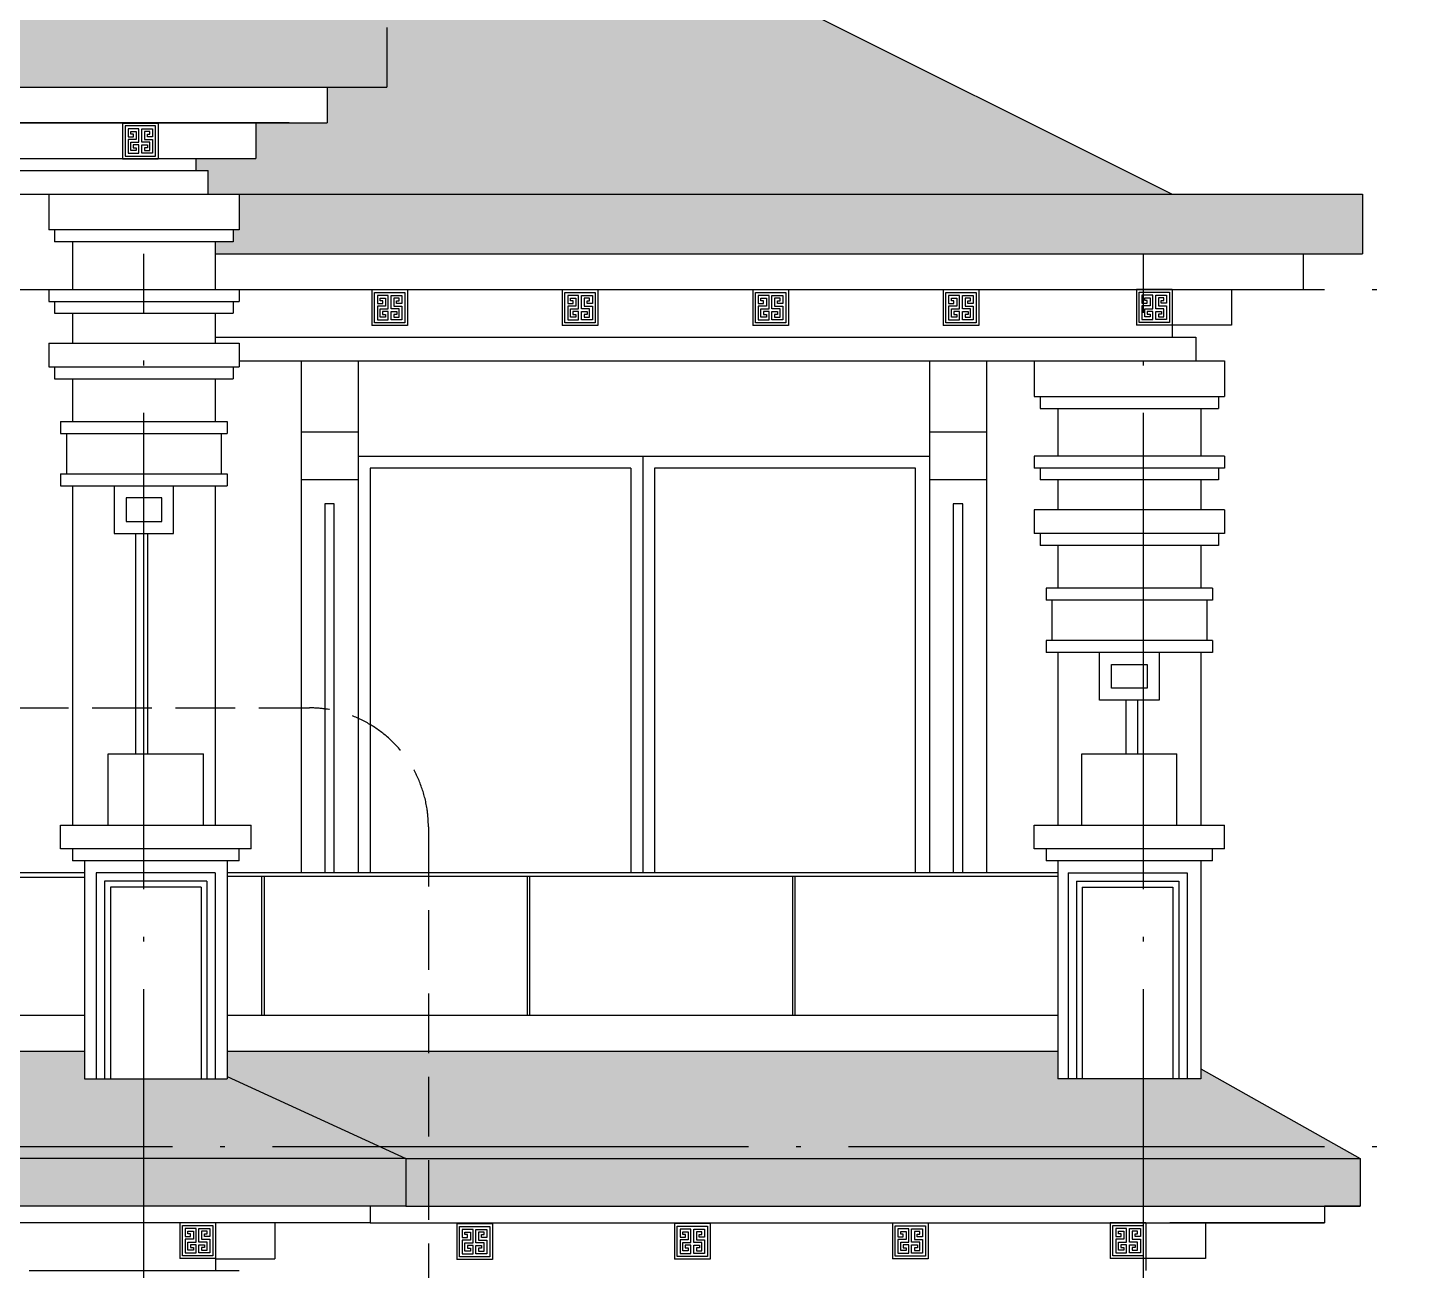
# Model space of a CAD drawing. Extents: x 44111 to 90315, y 4379 to 151689.
# Drawn here: x 64865 to 70654, y 138599 to 143819 of the extents above; entities that cross this region are included whole.
import ezdxf

# ---------------------------------------------------------------- set-up
doc = ezdxf.new("R2010")
doc.units = 0
doc.header["$LTSCALE"] = 1000
doc.header["$MEASUREMENT"] = 0
doc.linetypes.add('DASH', pattern=[0.35, 0.25, -0.1])
doc.linetypes.add('DOTE', pattern=[2.42, 2, -0.2, 0.02, -0.2])
for name, color, linetype in [('A-DOTE', 1, 'DOTE'), ('A-瓦屋面填充', 8, 'Continuous'), ('A-立面外墙材料填充', 8, 'Continuous'), ('A-立面看线', 50, 'Continuous'), ('DIM_ELEV', 3, 'Continuous'), ('J-LM-外墙材料分色', 249, 'Continuous'), ('J-LM-门窗框', 157, 'Continuous')]:
    doc.layers.add(name, color=color, linetype=linetype)
pattern_1 = [(180, (-591384.08, 755430.08), (-200, -200), [40, -160]), (225, (-591464.08, 755410.08), (-2e-14, -200), [56.56854, -226.27417]), (270, (-591504.08, 755370.08), (200, -200), [200]), (315, (-591544.08, 755410.08), (200, -5e-14), [56.56854, -226.27417]), (206.565051, (-591424.08, 755430.08), (-200, -2e-07), [44.72, -402.493595]), (153.434949, (-591544.08, 755410.08), (-200, 2e-07), [44.72, -402.493595])]
pattern_2 = [(41.9872125, (-591259.077, 755447.22), (299.9999956, 225.0000049), [4.804866, -1004.216925]), (68.1985905, (-591330.505, 755439.72), (149.9999999, 450.0000002), [17.30946, -1194.35262]), (60.945396, (-591334.077, 755431.15), (149.99998994, 225.0000064), [7.35402, -1536.99045]), (90, (-591330.5, 755437.58), (150, -9e-15), [2.142857, -222.85713]), (71.565051, (-591260.505, 755442.936), (3e-07, 225.0000005), [4.51754, -469.824105]), (171.469234, (-591260.505, 755442.936), (-149.9999995, 1.4e-06), [7.222767, -1509.5583]), (79.215702, (-591270.505, 755429.007), (150.00000075, 900.0000004), [15.269685, -1588.04715]), (62.1329961, (-591383.3624, 755497.5784), (599.99999271, 1125.0000044), [35.147284, -7345.78245]), (0, (-591381.2, 755530.57), (0, 225), [0, -150]), (64.9831065, (-591284.077, 755571.507), (300.00000076, 674.99999954), [23.647065, -2459.2947]), (81.4391104, (-591226.2196, 755482.5784), (299.999999483, 2024.99998723), [33.588522, -7020.0009]), (82.8749836, (-591309.077, 755502.936), (149.99999099, 1125.00000113), [17.276266, -3610.7397]), (76.75948, (-591324.077, 755455.793), (150.00000146, 674.99999948), [37.42339, -3892.0326]), (0, (-591347.46, 755455.9), (0, 225), [0, -150]), (0, (-591345.05, 755453.5), (0, 225), [0, -150]), (0, (-591328.18, 755465.54), (0, 225), [0, -150]), (0, (-591333, 755492.03), (0, 225), [0, -150]), (59.0362434, (-591315.505, 755492.221), (149.99998805, 225.00000645), [12.494896, -2611.4334]), (0, (-591309.1, 755502.52), (0, 225), [0, -150]), (0, (-591328.18, 755494.44), (0, 225), [0, -150]), (0, (-591320.95, 755508.9), (0, 225), [0, -150]), (0, (-591328.18, 755487.21), (0, 225), [0, -150]), (50.194429, (-591241.22, 755471.864), (150.0000001, 225.0000001), [5.57875, -1165.9587]), (90, (-591241.22, 755465.44), (150, -9e-15), [6.42857, -218.57142]), (43.6677801, (-591249.077, 755457.936), (450.00000034, 449.99999912), [10.862076, -2270.1738]), (90, (-591249.08, 755455.8), (150, -9e-15), [2.142857, -222.85713]), (39.805571, (-591255.505, 755450.436), (299.99999284, 225.00000885), [8.368125, -1748.93805]), (0, (-591277.57, 755465.54), (0, 225), [0, -150]), (0, (-591240.9, 755472.33), (0, 225), [0, -150]), (0, (-591240.9, 755472.33), (0, 225), [0, -150]), (29.3577535, (-591237.648, 755476.15), (449.9999991, 225.0000013), [13.112542, -1363.704435]), (0, (-591241.41, 755487.21), (0, 225), [0, -150]), (146.309932, (-591284.077, 755571.507), (-300.00000184, 224.9999961), [15.452362, -1607.0457]), (8.1301023, (-591300.505, 755541.507), (1499.99998944, 224.99999867), [15.152287, -3166.8282]), (47.8624052, (-591334.077, 755537.221), (600.000000265, 674.999999374), [20.22829, -4227.71235]), (14.6208739, (-591366.934, 755528.65), (899.99999752, 225.00000939), [33.956755, -3531.5025]), (0, (-591354.7, 755542.6), (0, 225), [0, -150]), (18.4349488, (-591306.934, 755520.078), (600.00000006, 224.9999993), [6.77631, -1416.248625]), (16.699244, (-591300.505, 755522.22), (149.999997, 1.24e-05), [3.72868, -779.294295]), (101.093723, (-591296.934, 755523.293), (-300.00000262, 1574.99998526), [18.561123, -3879.2748]), (0, (-591316.13, 755532.98), (0, 225), [0, -150]), (0, (-591300.58, 755541.93), (0, 225), [0, -150]), (0, (-591320.95, 755516.12), (0, 225), [0, -150]), (0, (-591340.23, 755564.29), (0, 225), [0, -150]), (0, (-591347.46, 755554.65), (0, 225), [0, -150]), (44.1449026, (-591309.077, 755568.293), (450.00000077, 449.99999998), [16.92194, -3536.6853]), (54.5829447, (-591320.505, 755552.221), (150.00000042, 224.99999911), [19.720626, -4121.6106]), (0, (-591308.87, 755568.44), (0, 225), [0, -150]), (0, (-591330.6, 755557.06), (0, 225), [0, -150]), (0, (-591308.87, 755568.44), (0, 225), [0, -150]), (0, (-591320.48, 755551.87), (0, 225), [0, -150]), (75.0685828, (-591285.505, 755543.65), (150, 675.0000002), [5.544348, -1158.76875]), (90, (-591284.08, 755549), (150, -9e-15), [22.5, -202.5]), (50.194429, (-591257.648, 755643.293), (150.0000001, 225.0000001), [5.57875, -1165.9587]), (0, (-591299.26, 755595.6), (0, 225), [0, -150]), (0, (-591294.44, 755593.2), (0, 225), [0, -150]), (0, (-591313.72, 755598), (0, 225), [0, -150]), (0, (-591289.62, 755624.5), (0, 225), [0, -150]), (53.1301023, (-591274.077, 755611.15), (150.00000021, 224.99999986), [10.714286, -2239.28565]), (90, (-591274.08, 755592.94), (150, -9e-15), [18.214285, -206.78571]), (0, (-591274.05, 755593.3), (0, 225), [0, -150]), (23.1985905, (-591262.648, 755641.15), (450.0000003, 225.0000001), [5.43984, -1136.926125]), (66.037511, (-591264.077, 755637.936), (150, 449.9999997), [3.51745, -735.14688]), (66.037511, (-591265.505, 755634.72), (150, 449.9999997), [3.51745, -735.14688]), (81.8698976, (-591267.648, 755619.721), (150.00000065, 1125.00000011), [15.152287, -3166.8282]), (90, (-591254.08, 755647.58), (150, -9e-15), [5.357144, -219.642855]), (0, (-591270.55, 755655.08), (0, 225), [0, -150])]

# ---------------------------------------------------------------- blocks, each defined once
blk = doc.blocks.new('1')
at = {"layer": 'DIM_ELEV', "linetype": 'DASH'}
for p, q in [((650570.7, -614468.3), (657432.8, -614468.3)), ((657932.8, -614968.3), (657932.8, -624733.9))]:
    blk.add_line(p, q, dxfattribs=at)
blk.add_arc((657432.8, -614968.3), 500, 0, 90, dxfattribs=at)

msp = doc.modelspace()

# ---------------------------------------------------------------- hatches: boundary and pattern name
at = {"layer": 'A-瓦屋面填充'}
h = msp.add_hatch(dxfattribs=at)
h.set_pattern_fill('弯瓦屋面', color=256, scale=100, angle=180)
h.set_pattern_definition(pattern_1)
h.paths.add_polyline_path([(63063.5, 145175.3), (62382.5, 145175.3), (62082.5, 145475.3), (62682.5, 145475.3), (62382.5, 145175.3), (63063.5, 145175.3), (65473.5, 143819.2), (66373.5, 143819.2), (66373.5, 143569.2), (66123.5, 143569.2), (66123.5, 143419.2), (65823.5, 143419.2), (65823.5, 143269.2), (65573.5, 143269.2), (65573.5, 143219.2), (65623.5, 143219.2), (65623.5, 143119.2), (65753.5, 143119.2), (69673.5, 143119.2), (63973.5, 145969.2), (62972.9, 145969.2), (61393.5, 145979.2), (56347.1, 143456), (56425.2, 143119.2), (60373.5, 143119.2), (60373.5, 143119.2), (60453.5, 143119.2), (60453.5, 143219.2), (60553.5, 143219.2), (60553.5, 143269.2), (60303.5, 143269.2), (60303.5, 143419.2), (60003.5, 143419.2), (60003.5, 143569.2), (59753.5, 143569.2), (59753.5, 143819.2), (60653.5, 143819.2)])
h.paths.add_polyline_path([(63063.5, 145175.3), (60653.5, 143819.2), (63003.5, 143819.2), (62703.5, 144119.2), (63303.5, 144119.2), (63003.5, 143819.2), (65473.5, 143819.2)], flags=17)
h.paths.add_polyline_path([(61933.9, 144149.8), (63002.7, 144149.8), (63002.7, 144596), (61933.9, 144596)], flags=24)
h = msp.add_hatch(dxfattribs=at)
h.set_pattern_fill('弯瓦屋面', color=256, scale=100, angle=180)
h.set_pattern_definition(pattern_1)
h.paths.add_polyline_path([(58686.6, 139519.2), (56153.5, 139519.2), (56153.5, 139404), (55793.5, 139404), (55793.5, 139119.2), (58686.6, 139119.2)])
h.paths.add_polyline_path([(55793.5, 139404), (55553.5, 139404), (55553.5, 139446), (54972.5, 139119.2), (55793.5, 139119.2)])
h.paths.add_polyline_path([(55793.5, 139119.2), (54972.5, 139119.2), (54883.6, 139069.2), (55793.5, 139069.2)])
h.paths.add_polyline_path([(58686.6, 139119.2), (55793.5, 139119.2), (55793.5, 139069.2), (58686.6, 139069.2)])
h.paths.add_polyline_path([(59773.2, 139119.2), (58686.6, 139119.2), (58686.6, 139069.2), (59673.2, 139069.2)])
h.paths.add_polyline_path([(60423.5, 139444.3), (60423.5, 139519.2), (58686.6, 139519.2), (58686.6, 139119.2), (59773.2, 139119.2)])
h.paths.add_polyline_path([(65353.5, 139404.2), (65103.5, 139404.2), (65103.5, 139519.2), (61023.5, 139519.2), (61023.5, 139404.2), (60773.5, 139404.2), (60773.5, 139119.2), (65353.5, 139119.2)])
h.paths.add_polyline_path([(60773.5, 139404.2), (60423.5, 139404.2), (60423.5, 139444.3), (59773.2, 139119.2), (60773.5, 139119.2)])
h.paths.add_polyline_path([(60773.5, 139119.2), (59773.2, 139119.2), (59673.2, 139069.2), (60773.5, 139069.2)])
h.paths.add_polyline_path([(65353.5, 139119.2), (60773.5, 139119.2), (60773.5, 139069.2), (65353.5, 139069.2)])
h.paths.add_polyline_path([(65703.5, 139413.6), (65703.5, 139404.2), (65353.5, 139404.2), (65353.5, 139119.2), (66344.6, 139119.2)])
h.paths.add_polyline_path([(66344.6, 139119.2), (65353.5, 139119.2), (65353.5, 139069.2), (66453.5, 139069.2)])
h.paths.add_polyline_path([(69553.5, 139404), (69193.5, 139404), (69193.5, 139519.2), (65703.5, 139519.2), (65703.5, 139413.6), (66344.6, 139119.2), (69553.5, 139119.2)])
h.paths.add_polyline_path([(69793.5, 139446), (69793.5, 139404), (69553.5, 139404), (69553.5, 139119.2), (70374.5, 139119.2)])
h.paths.add_polyline_path([(69553.5, 139119.2), (66344.6, 139119.2), (66453.5, 139069.2), (69553.5, 139069.2)])
h.paths.add_polyline_path([(70374.5, 139119.2), (69553.5, 139119.2), (69553.5, 139069.2), (70463.4, 139069.2)])
h = msp.add_hatch(dxfattribs=at)
h.set_pattern_fill('弯瓦屋面', color=256, scale=100, angle=180)
h.set_pattern_definition(pattern_1)
h.paths.add_polyline_path([(55793.5, 139069.2), (54883.6, 139069.2), (54883.6, 139069.2), (54883.6, 138869.2), (55033.6, 138869.2), (55793.5, 138869.2)])
h.paths.add_polyline_path([(58686.6, 139069.2), (55793.5, 139069.2), (55793.5, 138869.2), (58686.6, 138869.2)])
h.paths.add_polyline_path([(60773.5, 139069.2), (59673.2, 139069.2), (59673.2, 138869.2), (60773.5, 138869.2)])
h.paths.add_polyline_path([(59673.2, 139069.2), (58686.6, 139069.2), (58686.6, 138869.2), (59673.2, 138869.2)])
h.paths.add_polyline_path([(65353.5, 139069.2), (60773.5, 139069.2), (60773.5, 138869.2), (61408.1, 138869.2), (65353.5, 138869.2)])
at = {"layer": 'J-LM-外墙材料分色'}
h = msp.add_hatch(dxfattribs=at)
h.set_pattern_fill('大理石', color=159, scale=50)
h.set_pattern_definition(pattern_2)
h.paths.add_polyline_path([(56425.2, 143119.2), (54873.5, 143119.2), (54873.5, 142869.2), (56483.2, 142869.2)])
h.paths.add_polyline_path([(60398.5, 142969.2), (60373.5, 142969.2), (60373.5, 143119.2), (56425.2, 143119.2), (56483.2, 142869.2), (60473.5, 142869.2), (60473.5, 142919.2), (60398.5, 142919.2)])
h.paths.add_polyline_path([(66373.5, 143819.2), (59753.5, 143819.2), (59753.5, 143569.2), (66373.5, 143569.2)])
h.paths.add_polyline_path([(70473.5, 143119.2), (65753.5, 143119.2), (65753.5, 142969.2), (65728.5, 142969.2), (65728.5, 142919.2), (65653.5, 142919.2), (65653.5, 142869.2), (70473.5, 142869.2)])
h = msp.add_hatch(dxfattribs=at)
h.set_pattern_fill('大理石', color=159, scale=50)
h.set_pattern_definition(pattern_2)
h.paths.add_polyline_path([(69553.5, 139069.2), (66548.7, 139069.2), (66548.7, 138869.2), (69553.5, 138869.2)])
h.paths.add_polyline_path([(66548.7, 139069.2), (66453.8, 139069.2), (66453.8, 138869.2), (66548.7, 138869.2)])
h.paths.add_polyline_path([(70463.4, 139069.2), (69553.5, 139069.2), (69553.5, 138869.2), (70313.4, 138869.2), (70313.4, 138869.2), (70463.4, 138869.2)])
h.paths.add_polyline_path([(66453.5, 139069.2), (60773.5, 139069.2), (60773.5, 138869.2), (61408.1, 138869.2), (66453.5, 138869.2), (66453.5, 139069.2)])

# ---------------------------------------------------------------- linework, layer by layer
for p, q in [((65413.5, 143419.2), (60593.5, 143419.2)), ((65263.5, 143417.9), (65263.5, 143267.9)), ((65263.5, 143417.9), (65413.5, 143417.9)), ((65274.7, 143406.7), (65274.7, 143279.2)), ((65402.2, 143406.7), (65274.7, 143406.7)), ((65332.7, 143394.1), (65287.1, 143394.1)), ((65287.1, 143394.1), (65287.1, 143360)), ((65332.7, 143337.2), (65332.7, 143394.1)), ((65344.7, 143394.1), (65390.2, 143394.1)), ((65344.7, 143337.2), (65344.7, 143394.1)), ((65390.2, 143394.1), (65390.2, 143360)), ((65402.2, 143279.2), (65402.2, 143406.7)), ((65413.5, 143419.2), (65413.5, 143269.2)), ((65413.5, 143419.2), (65413.5, 143417.9)), ((65963.5, 143419.2), (65413.5, 143419.2)), ((65287.1, 143360), (65309.4, 143360)), ((65287.1, 143348.7), (65287.1, 143291.9)), ((65321.4, 143348.7), (65287.1, 143348.7)), ((65298.6, 143371.9), (65298.6, 143382.8)), ((65298.6, 143382.8), (65321.4, 143382.8)), ((65309.4, 143371.9), (65298.6, 143371.9)), ((65298.6, 143303.2), (65298.6, 143337.2)), ((65298.6, 143337.2), (65332.7, 143337.2)), ((65309.4, 143360), (65309.4, 143371.9)), ((65321.4, 143382.8), (65321.4, 143348.7)), ((65378.7, 143337.2), (65344.7, 143337.2)), ((65356, 143382.8), (65356, 143348.7)), ((65378.7, 143382.8), (65356, 143382.8)), ((65356, 143348.7), (65390.2, 143348.7)), ((65367.9, 143371.9), (65378.7, 143371.9)), ((65367.9, 143360), (65367.9, 143371.9)), ((65390.2, 143360), (65367.9, 143360)), ((65378.7, 143371.9), (65378.7, 143382.8)), ((65378.7, 143303.2), (65378.7, 143337.2)), ((65390.2, 143348.7), (65390.2, 143291.9)), ((65274.7, 143279.2), (65402.2, 143279.2)), ((65287.1, 143291.9), (65332.7, 143291.9)), ((65321.4, 143303.2), (65298.6, 143303.2)), ((65308.7, 143326), (65308.7, 143314.7)), ((65332.7, 143326), (65308.7, 143326)), ((65308.7, 143314.7), (65321.4, 143314.7)), ((65321.4, 143314.7), (65321.4, 143303.2)), ((65332.7, 143291.9), (65332.7, 143326)), ((65344.7, 143326), (65368.6, 143326)), ((65344.7, 143291.9), (65344.7, 143326)), ((65390.2, 143291.9), (65344.7, 143291.9)), ((65356, 143314.7), (65356, 143303.2)), ((65368.6, 143314.7), (65356, 143314.7)), ((65356, 143303.2), (65378.7, 143303.2)), ((65368.6, 143326), (65368.6, 143314.7)), ((65263.5, 143267.9), (65413.5, 143267.9))]:
    msp.add_line(p, q)
at = {"layer": 'A-DOTE'}
for p, q in [((65353.5, 130520.4), (65353.5, 142869.2)), ((69553.5, 130520.4), (69553.5, 142869.2)), ((53793.5, 142719.2), (77553.5, 142719.2)), ((53793.5, 139119.2), (77553.5, 139119.2))]:
    msp.add_line(p, q, dxfattribs=at)
at = {"layer": 'A-立面外墙材料填充'}
for p, q in [((66311.2, 142717.9), (66311.2, 142567.9)), ((66461.2, 142717.9), (66311.2, 142717.9)), ((66322.4, 142706.7), (66449.9, 142706.7)), ((66322.4, 142579.2), (66322.4, 142706.7)), ((66449.9, 142706.7), (66449.9, 142579.2)), ((66461.2, 142717.9), (66461.2, 142567.9)), ((67111.2, 142717.9), (67111.2, 142567.9)), ((67261.2, 142717.9), (67111.2, 142717.9)), ((67122.4, 142706.7), (67249.9, 142706.7)), ((67122.4, 142579.2), (67122.4, 142706.7)), ((67249.9, 142706.7), (67249.9, 142579.2)), ((67261.2, 142717.9), (67261.2, 142567.9)), ((67911.2, 142717.9), (67911.2, 142567.9)), ((68061.2, 142717.9), (67911.2, 142717.9)), ((67922.4, 142706.7), (68049.9, 142706.7)), ((67922.4, 142579.2), (67922.4, 142706.7)), ((68049.9, 142706.7), (68049.9, 142579.2)), ((68061.2, 142717.9), (68061.2, 142567.9)), ((68711.2, 142717.9), (68711.2, 142567.9)), ((68861.2, 142717.9), (68711.2, 142717.9)), ((68722.4, 142706.7), (68849.9, 142706.7)), ((68722.4, 142579.2), (68722.4, 142706.7)), ((68849.9, 142706.7), (68849.9, 142579.2)), ((68861.2, 142717.9), (68861.2, 142567.9)), ((69523.5, 142719.2), (69523.5, 142569.2)), ((69523.5, 142719.2), (69523.5, 142569.2)), ((69673.5, 142719.2), (69523.5, 142719.2)), ((69534.7, 142580.4), (69534.7, 142707.9)), ((69534.7, 142707.9), (69662.2, 142707.9)), ((69534.7, 142580.4), (69534.7, 142707.9)), ((69662.2, 142707.9), (69662.2, 142580.4)), ((69662.2, 142707.9), (69662.2, 142580.4)), ((69673.5, 142720.4), (69673.5, 142719.2)), ((69673.5, 142719.2), (69673.5, 142569.2)), ((69673.5, 142719.2), (69673.5, 142569.2)), ((66334.4, 142694.1), (66334.4, 142660)), ((66380, 142694.1), (66334.4, 142694.1)), ((66334.4, 142660), (66356.7, 142660)), ((66334.4, 142648.7), (66334.4, 142591.9)), ((66368.7, 142648.7), (66334.4, 142648.7)), ((66345.9, 142671.9), (66345.9, 142682.8)), ((66345.9, 142682.8), (66368.7, 142682.8)), ((66356.7, 142671.9), (66345.9, 142671.9)), ((66356.7, 142660), (66356.7, 142671.9)), ((66368.7, 142682.8), (66368.7, 142648.7)), ((66380, 142637.2), (66380, 142694.1)), ((66392, 142694.1), (66437.6, 142694.1)), ((66392, 142637.2), (66392, 142694.1)), ((66426.1, 142682.8), (66403.3, 142682.8)), ((66403.3, 142682.8), (66403.3, 142648.7)), ((66403.3, 142648.7), (66437.6, 142648.7)), ((66415.3, 142671.9), (66426.1, 142671.9)), ((66415.3, 142660), (66415.3, 142671.9)), ((66437.6, 142660), (66415.3, 142660)), ((66426.1, 142671.9), (66426.1, 142682.8)), ((66437.6, 142694.1), (66437.6, 142660)), ((66437.6, 142648.7), (66437.6, 142591.9)), ((67134.4, 142694.1), (67134.4, 142660)), ((67180, 142694.1), (67134.4, 142694.1)), ((67134.4, 142660), (67156.7, 142660)), ((67134.4, 142648.7), (67134.4, 142591.9)), ((67168.7, 142648.7), (67134.4, 142648.7)), ((67145.9, 142671.9), (67145.9, 142682.8)), ((67145.9, 142682.8), (67168.7, 142682.8)), ((67156.7, 142671.9), (67145.9, 142671.9)), ((67156.7, 142660), (67156.7, 142671.9)), ((67168.7, 142682.8), (67168.7, 142648.7)), ((67180, 142637.2), (67180, 142694.1)), ((67192, 142694.1), (67237.6, 142694.1)), ((67192, 142637.2), (67192, 142694.1)), ((67226.1, 142682.8), (67203.3, 142682.8)), ((67203.3, 142682.8), (67203.3, 142648.7)), ((67203.3, 142648.7), (67237.6, 142648.7)), ((67215.3, 142671.9), (67226.1, 142671.9)), ((67215.3, 142660), (67215.3, 142671.9)), ((67237.6, 142660), (67215.3, 142660)), ((67226.1, 142671.9), (67226.1, 142682.8)), ((67237.6, 142694.1), (67237.6, 142660)), ((67237.6, 142648.7), (67237.6, 142591.9)), ((67934.4, 142694.1), (67934.4, 142660)), ((67980, 142694.1), (67934.4, 142694.1)), ((67934.4, 142660), (67956.7, 142660)), ((67934.4, 142648.7), (67934.4, 142591.9)), ((67968.7, 142648.7), (67934.4, 142648.7)), ((67945.9, 142671.9), (67945.9, 142682.8)), ((67945.9, 142682.8), (67968.7, 142682.8)), ((67956.7, 142671.9), (67945.9, 142671.9)), ((67956.7, 142660), (67956.7, 142671.9)), ((67968.7, 142682.8), (67968.7, 142648.7)), ((67980, 142637.2), (67980, 142694.1)), ((67992, 142694.1), (68037.6, 142694.1)), ((67992, 142637.2), (67992, 142694.1)), ((68026.1, 142682.8), (68003.3, 142682.8)), ((68003.3, 142682.8), (68003.3, 142648.7)), ((68003.3, 142648.7), (68037.6, 142648.7)), ((68015.3, 142671.9), (68026.1, 142671.9)), ((68015.3, 142660), (68015.3, 142671.9)), ((68037.6, 142660), (68015.3, 142660)), ((68026.1, 142671.9), (68026.1, 142682.8)), ((68037.6, 142694.1), (68037.6, 142660)), ((68037.6, 142648.7), (68037.6, 142591.9)), ((68734.4, 142694.1), (68734.4, 142660)), ((68780, 142694.1), (68734.4, 142694.1)), ((68734.4, 142660), (68756.7, 142660)), ((68734.4, 142648.7), (68734.4, 142591.9)), ((68768.7, 142648.7), (68734.4, 142648.7)), ((68745.9, 142671.9), (68745.9, 142682.8)), ((68745.9, 142682.8), (68768.7, 142682.8)), ((68756.7, 142671.9), (68745.9, 142671.9)), ((68756.7, 142660), (68756.7, 142671.9)), ((68768.7, 142682.8), (68768.7, 142648.7)), ((68780, 142637.2), (68780, 142694.1)), ((68792, 142694.1), (68837.6, 142694.1)), ((68792, 142637.2), (68792, 142694.1)), ((68826.1, 142682.8), (68803.3, 142682.8)), ((68803.3, 142682.8), (68803.3, 142648.7)), ((68803.3, 142648.7), (68837.6, 142648.7)), ((68815.3, 142671.9), (68826.1, 142671.9)), ((68815.3, 142660), (68815.3, 142671.9)), ((68837.6, 142660), (68815.3, 142660)), ((68826.1, 142671.9), (68826.1, 142682.8)), ((68837.6, 142694.1), (68837.6, 142660)), ((68837.6, 142648.7), (68837.6, 142591.9)), ((69546.7, 142695.3), (69546.7, 142661.3)), ((69592.3, 142695.3), (69546.7, 142695.3)), ((69546.7, 142661.3), (69569.1, 142661.3)), ((69546.7, 142650), (69546.7, 142593.2)), ((69581, 142650), (69546.7, 142650)), ((69546.7, 142650), (69546.7, 142593.2)), ((69581, 142650), (69546.7, 142650)), ((69558.3, 142673.2), (69558.3, 142684.1)), ((69558.3, 142684.1), (69581, 142684.1)), ((69569.1, 142673.2), (69558.3, 142673.2)), ((69569.1, 142661.3), (69569.1, 142673.2)), ((69581, 142684.1), (69581, 142650)), ((69581, 142684.1), (69581, 142650)), ((69592.3, 142638.5), (69592.3, 142695.3)), ((69592.3, 142638.5), (69592.3, 142695.3)), ((69604.3, 142638.5), (69604.3, 142695.3)), ((69604.3, 142695.3), (69649.9, 142695.3)), ((69604.3, 142638.5), (69604.3, 142695.3)), ((69615.6, 142684.1), (69615.6, 142650)), ((69638.4, 142684.1), (69615.6, 142684.1)), ((69615.6, 142684.1), (69615.6, 142650)), ((69615.6, 142650), (69649.9, 142650)), ((69615.6, 142650), (69649.9, 142650)), ((69627.6, 142673.2), (69638.4, 142673.2)), ((69627.6, 142661.3), (69627.6, 142673.2)), ((69649.9, 142661.3), (69627.6, 142661.3)), ((69638.4, 142673.2), (69638.4, 142684.1)), ((69649.9, 142695.3), (69649.9, 142661.3)), ((69649.9, 142650), (69649.9, 142593.2)), ((69649.9, 142650), (69649.9, 142593.2)), ((66334.4, 142591.9), (66380, 142591.9)), ((66345.9, 142637.2), (66380, 142637.2)), ((66345.9, 142603.2), (66345.9, 142637.2)), ((66368.7, 142603.2), (66345.9, 142603.2)), ((66356, 142626), (66356, 142614.7)), ((66380, 142626), (66356, 142626)), ((66356, 142614.7), (66368.7, 142614.7)), ((66368.7, 142614.7), (66368.7, 142603.2)), ((66380, 142591.9), (66380, 142626)), ((66426.1, 142637.2), (66392, 142637.2)), ((66392, 142591.9), (66392, 142626)), ((66392, 142626), (66416, 142626)), ((66437.6, 142591.9), (66392, 142591.9)), ((66416, 142614.7), (66403.3, 142614.7)), ((66403.3, 142614.7), (66403.3, 142603.2)), ((66403.3, 142603.2), (66426.1, 142603.2)), ((66416, 142626), (66416, 142614.7)), ((66426.1, 142603.2), (66426.1, 142637.2)), ((67134.4, 142591.9), (67180, 142591.9)), ((67145.9, 142637.2), (67180, 142637.2)), ((67145.9, 142603.2), (67145.9, 142637.2)), ((67168.7, 142603.2), (67145.9, 142603.2)), ((67156, 142626), (67156, 142614.7)), ((67180, 142626), (67156, 142626)), ((67156, 142614.7), (67168.7, 142614.7)), ((67168.7, 142614.7), (67168.7, 142603.2)), ((67180, 142591.9), (67180, 142626)), ((67226.1, 142637.2), (67192, 142637.2)), ((67192, 142591.9), (67192, 142626)), ((67192, 142626), (67216, 142626)), ((67237.6, 142591.9), (67192, 142591.9)), ((67216, 142614.7), (67203.3, 142614.7)), ((67203.3, 142614.7), (67203.3, 142603.2)), ((67203.3, 142603.2), (67226.1, 142603.2)), ((67216, 142626), (67216, 142614.7)), ((67226.1, 142603.2), (67226.1, 142637.2)), ((67934.4, 142591.9), (67980, 142591.9)), ((67945.9, 142637.2), (67980, 142637.2)), ((67945.9, 142603.2), (67945.9, 142637.2)), ((67968.7, 142603.2), (67945.9, 142603.2)), ((67956, 142626), (67956, 142614.7)), ((67980, 142626), (67956, 142626)), ((67956, 142614.7), (67968.7, 142614.7)), ((67968.7, 142614.7), (67968.7, 142603.2)), ((67980, 142591.9), (67980, 142626)), ((68026.1, 142637.2), (67992, 142637.2)), ((67992, 142591.9), (67992, 142626)), ((67992, 142626), (68016, 142626)), ((68037.6, 142591.9), (67992, 142591.9)), ((68016, 142614.7), (68003.3, 142614.7)), ((68003.3, 142614.7), (68003.3, 142603.2)), ((68003.3, 142603.2), (68026.1, 142603.2)), ((68016, 142626), (68016, 142614.7)), ((68026.1, 142603.2), (68026.1, 142637.2)), ((68734.4, 142591.9), (68780, 142591.9)), ((68745.9, 142637.2), (68780, 142637.2)), ((68745.9, 142603.2), (68745.9, 142637.2)), ((68768.7, 142603.2), (68745.9, 142603.2)), ((68756, 142626), (68756, 142614.7)), ((68780, 142626), (68756, 142626)), ((68756, 142614.7), (68768.7, 142614.7)), ((68768.7, 142614.7), (68768.7, 142603.2)), ((68780, 142591.9), (68780, 142626)), ((68826.1, 142637.2), (68792, 142637.2)), ((68792, 142591.9), (68792, 142626)), ((68792, 142626), (68816, 142626)), ((68837.6, 142591.9), (68792, 142591.9)), ((68816, 142614.7), (68803.3, 142614.7)), ((68803.3, 142614.7), (68803.3, 142603.2)), ((68803.3, 142603.2), (68826.1, 142603.2)), ((68816, 142626), (68816, 142614.7)), ((68826.1, 142603.2), (68826.1, 142637.2)), ((69546.7, 142593.2), (69592.3, 142593.2)), ((69546.7, 142593.2), (69592.3, 142593.2)), ((69558.3, 142638.5), (69592.3, 142638.5)), ((69558.3, 142604.5), (69558.3, 142638.5)), ((69558.3, 142638.5), (69592.3, 142638.5)), ((69558.3, 142604.5), (69558.3, 142638.5)), ((69581, 142604.5), (69558.3, 142604.5)), ((69581, 142604.5), (69558.3, 142604.5)), ((69568.3, 142627.2), (69568.3, 142616)), ((69592.3, 142627.2), (69568.3, 142627.2)), ((69568.3, 142627.2), (69568.3, 142616)), ((69592.3, 142627.2), (69568.3, 142627.2)), ((69568.3, 142616), (69581, 142616)), ((69568.3, 142616), (69581, 142616)), ((69581, 142616), (69581, 142604.5)), ((69581, 142616), (69581, 142604.5)), ((69592.3, 142593.2), (69592.3, 142627.2)), ((69592.3, 142593.2), (69592.3, 142627.2)), ((69638.4, 142638.5), (69604.3, 142638.5)), ((69638.4, 142638.5), (69604.3, 142638.5)), ((69604.3, 142593.2), (69604.3, 142627.2)), ((69604.3, 142627.2), (69628.3, 142627.2)), ((69604.3, 142593.2), (69604.3, 142627.2)), ((69604.3, 142627.2), (69628.3, 142627.2)), ((69649.9, 142593.2), (69604.3, 142593.2)), ((69649.9, 142593.2), (69604.3, 142593.2)), ((69628.3, 142616), (69615.6, 142616)), ((69615.6, 142616), (69615.6, 142604.5)), ((69628.3, 142616), (69615.6, 142616)), ((69615.6, 142616), (69615.6, 142604.5)), ((69615.6, 142604.5), (69638.4, 142604.5)), ((69615.6, 142604.5), (69638.4, 142604.5)), ((69628.3, 142627.2), (69628.3, 142616)), ((69628.3, 142627.2), (69628.3, 142616)), ((69638.4, 142604.5), (69638.4, 142638.5)), ((69638.4, 142604.5), (69638.4, 142638.5)), ((66461.2, 142567.9), (66311.2, 142567.9)), ((66449.9, 142579.2), (66322.4, 142579.2)), ((67261.2, 142567.9), (67111.2, 142567.9)), ((67249.9, 142579.2), (67122.4, 142579.2)), ((68061.2, 142567.9), (67911.2, 142567.9)), ((68049.9, 142579.2), (67922.4, 142579.2)), ((68861.2, 142567.9), (68711.2, 142567.9)), ((68849.9, 142579.2), (68722.4, 142579.2)), ((69673.5, 142569.2), (69523.5, 142569.2)), ((69673.5, 142569.2), (69523.5, 142569.2)), ((69662.2, 142580.4), (69534.7, 142580.4)), ((69662.2, 142580.4), (69534.7, 142580.4)), ((65153.5, 140269.2), (65153.5, 139404.2)), ((65653.5, 140269.2), (65153.5, 140269.2)), ((65653.5, 140269.2), (65653.5, 139404.2)), ((69236.1, 140269.2), (69236.1, 139404.2)), ((69236.1, 140269.2), (69736.1, 140269.2)), ((69736.1, 140269.2), (69736.1, 139404.2)), ((65188.5, 140234.2), (65188.5, 139404.2)), ((65618.5, 140234.2), (65188.5, 140234.2)), ((65213.5, 140209.2), (65213.5, 139404.2)), ((65593.5, 140209.2), (65213.5, 140209.2)), ((65593.5, 140209.2), (65593.5, 139404.2)), ((65618.5, 140234.2), (65618.5, 139404.2)), ((69271.1, 140234.2), (69271.1, 139404.2)), ((69271.1, 140234.2), (69701.1, 140234.2)), ((69296.1, 140209.2), (69296.1, 139404.2)), ((69296.1, 140209.2), (69676.1, 140209.2)), ((69676.1, 140209.2), (69676.1, 139404.2)), ((69701.1, 140234.2), (69701.1, 139404.2)), ((65503.8, 138799.2), (65503.8, 138649.2)), ((65515.1, 138787.9), (65642.6, 138787.9)), ((65515.1, 138660.4), (65515.1, 138787.9)), ((65527.1, 138775.3), (65527.1, 138741.3)), ((65572.6, 138775.3), (65527.1, 138775.3)), ((65538.6, 138753.2), (65538.6, 138764.1)), ((65538.6, 138764.1), (65561.3, 138764.1)), ((65561.3, 138764.1), (65561.3, 138730)), ((65572.6, 138718.5), (65572.6, 138775.3)), ((65584.6, 138775.3), (65630.2, 138775.3)), ((65584.6, 138718.5), (65584.6, 138775.3)), ((65618.7, 138764.1), (65596, 138764.1)), ((65596, 138764.1), (65596, 138730)), ((65618.7, 138753.2), (65618.7, 138764.1)), ((65630.2, 138775.3), (65630.2, 138741.3)), ((65642.6, 138787.9), (65642.6, 138660.4)), ((65653.8, 138799.2), (65653.8, 138649.2)), ((66667.5, 138795.4), (66667.5, 138645.4)), ((66817.5, 138795.4), (66667.5, 138795.4)), ((66678.8, 138784.1), (66806.3, 138784.1)), ((66678.8, 138656.6), (66678.8, 138784.1)), ((66690.8, 138771.5), (66690.8, 138737.5)), ((66736.4, 138771.5), (66690.8, 138771.5)), ((66736.4, 138714.7), (66736.4, 138771.5)), ((66748.4, 138771.5), (66793.9, 138771.5)), ((66748.4, 138714.7), (66748.4, 138771.5)), ((66793.9, 138771.5), (66793.9, 138737.5)), ((66806.3, 138784.1), (66806.3, 138656.6)), ((66817.5, 138795.4), (66817.5, 138645.4)), ((67582.9, 138796.6), (67582.9, 138646.6)), ((67732.9, 138796.6), (67582.9, 138796.6)), ((67594.1, 138785.4), (67721.6, 138785.4)), ((67594.1, 138657.9), (67594.1, 138785.4)), ((67606.1, 138772.8), (67606.1, 138738.8)), ((67651.7, 138772.8), (67606.1, 138772.8)), ((67617.6, 138750.7), (67617.6, 138761.5)), ((67617.6, 138761.5), (67640.4, 138761.5)), ((67640.4, 138761.5), (67640.4, 138727.5)), ((67651.7, 138716), (67651.7, 138772.8)), ((67663.7, 138772.8), (67709.3, 138772.8)), ((67663.7, 138716), (67663.7, 138772.8)), ((67697.8, 138761.5), (67675, 138761.5)), ((67675, 138761.5), (67675, 138727.5)), ((67697.8, 138750.7), (67697.8, 138761.5)), ((67709.3, 138772.8), (67709.3, 138738.8)), ((67721.6, 138785.4), (67721.6, 138657.9)), ((67732.9, 138796.6), (67732.9, 138646.6)), ((68498.2, 138797.9), (68498.2, 138647.9)), ((68648.2, 138797.9), (68498.2, 138797.9)), ((68509.4, 138786.7), (68636.9, 138786.7)), ((68509.4, 138659.2), (68509.4, 138786.7)), ((68521.4, 138774.1), (68521.4, 138740)), ((68567, 138774.1), (68521.4, 138774.1)), ((68532.9, 138751.9), (68532.9, 138762.8)), ((68532.9, 138762.8), (68555.7, 138762.8)), ((68555.7, 138762.8), (68555.7, 138728.7)), ((68567, 138717.2), (68567, 138774.1)), ((68579, 138774.1), (68624.6, 138774.1)), ((68579, 138717.2), (68579, 138774.1)), ((68613.1, 138762.8), (68590.3, 138762.8)), ((68590.3, 138762.8), (68590.3, 138728.7)), ((68613.1, 138751.9), (68613.1, 138762.8)), ((68624.6, 138774.1), (68624.6, 138740)), ((68636.9, 138786.7), (68636.9, 138659.2)), ((68648.2, 138797.9), (68648.2, 138647.9)), ((69413.5, 138799.2), (69413.5, 138649.2)), ((69413.5, 138799.2), (69413.5, 138649.2)), ((69563.5, 138799.2), (69413.5, 138799.2)), ((69424.7, 138660.4), (69424.7, 138787.9)), ((69424.7, 138787.9), (69552.2, 138787.9)), ((69424.7, 138660.4), (69424.7, 138787.9)), ((69436.7, 138775.3), (69436.7, 138741.3)), ((69482.3, 138775.3), (69436.7, 138775.3)), ((69448.3, 138753.2), (69448.3, 138764.1)), ((69448.3, 138764.1), (69471, 138764.1)), ((69471, 138764.1), (69471, 138730)), ((69471, 138764.1), (69471, 138730)), ((69482.3, 138718.5), (69482.3, 138775.3)), ((69482.3, 138718.5), (69482.3, 138775.3)), ((69494.3, 138718.5), (69494.3, 138775.3)), ((69494.3, 138775.3), (69539.9, 138775.3)), ((69494.3, 138718.5), (69494.3, 138775.3)), ((69505.6, 138764.1), (69505.6, 138730)), ((69528.4, 138764.1), (69505.6, 138764.1)), ((69505.6, 138764.1), (69505.6, 138730)), ((69528.4, 138753.2), (69528.4, 138764.1)), ((69539.9, 138775.3), (69539.9, 138741.3)), ((69552.2, 138787.9), (69552.2, 138660.4)), ((69552.2, 138787.9), (69552.2, 138660.4)), ((69563.5, 138800.4), (69563.5, 138799.2)), ((69563.5, 138799.2), (69563.5, 138649.2)), ((69563.5, 138799.2), (69563.5, 138649.2)), ((65527.1, 138741.3), (65549.4, 138741.3)), ((65527.1, 138730), (65527.1, 138673.2)), ((65561.3, 138730), (65527.1, 138730)), ((65549.4, 138753.2), (65538.6, 138753.2)), ((65538.6, 138718.5), (65572.6, 138718.5)), ((65538.6, 138684.5), (65538.6, 138718.5)), ((65548.7, 138707.2), (65548.7, 138696)), ((65572.6, 138707.2), (65548.7, 138707.2)), ((65549.4, 138741.3), (65549.4, 138753.2)), ((65572.6, 138673.2), (65572.6, 138707.2)), ((65618.7, 138718.5), (65584.6, 138718.5)), ((65584.6, 138673.2), (65584.6, 138707.2)), ((65584.6, 138707.2), (65608.6, 138707.2)), ((65596, 138730), (65630.2, 138730)), ((65607.9, 138753.2), (65618.7, 138753.2)), ((65607.9, 138741.3), (65607.9, 138753.2)), ((65630.2, 138741.3), (65607.9, 138741.3)), ((65608.6, 138707.2), (65608.6, 138696)), ((65618.7, 138684.5), (65618.7, 138718.5)), ((65630.2, 138730), (65630.2, 138673.2)), ((66690.8, 138737.5), (66713.1, 138737.5)), ((66690.8, 138726.2), (66690.8, 138669.4)), ((66725, 138726.2), (66690.8, 138726.2)), ((66702.3, 138749.4), (66702.3, 138760.3)), ((66702.3, 138760.3), (66725, 138760.3)), ((66713.1, 138749.4), (66702.3, 138749.4)), ((66702.3, 138714.7), (66736.4, 138714.7)), ((66702.3, 138680.7), (66702.3, 138714.7)), ((66712.4, 138703.5), (66712.4, 138692.2)), ((66736.4, 138703.5), (66712.4, 138703.5)), ((66713.1, 138737.5), (66713.1, 138749.4)), ((66725, 138760.3), (66725, 138726.2)), ((66736.4, 138669.4), (66736.4, 138703.5)), ((66782.4, 138714.7), (66748.4, 138714.7)), ((66748.4, 138669.4), (66748.4, 138703.5)), ((66748.4, 138703.5), (66772.3, 138703.5)), ((66782.4, 138760.3), (66759.7, 138760.3)), ((66759.7, 138760.3), (66759.7, 138726.2)), ((66759.7, 138726.2), (66793.9, 138726.2)), ((66771.6, 138749.4), (66782.4, 138749.4)), ((66771.6, 138737.5), (66771.6, 138749.4)), ((66793.9, 138737.5), (66771.6, 138737.5)), ((66772.3, 138703.5), (66772.3, 138692.2)), ((66782.4, 138749.4), (66782.4, 138760.3)), ((66782.4, 138680.7), (66782.4, 138714.7)), ((66793.9, 138726.2), (66793.9, 138669.4)), ((67606.1, 138738.8), (67628.4, 138738.8)), ((67606.1, 138727.5), (67606.1, 138670.6)), ((67640.4, 138727.5), (67606.1, 138727.5)), ((67628.4, 138750.7), (67617.6, 138750.7)), ((67617.6, 138716), (67651.7, 138716)), ((67617.6, 138682), (67617.6, 138716)), ((67627.7, 138704.7), (67627.7, 138693.5)), ((67651.7, 138704.7), (67627.7, 138704.7)), ((67628.4, 138738.8), (67628.4, 138750.7)), ((67651.7, 138670.6), (67651.7, 138704.7)), ((67697.8, 138716), (67663.7, 138716)), ((67663.7, 138670.6), (67663.7, 138704.7)), ((67663.7, 138704.7), (67687.7, 138704.7)), ((67675, 138727.5), (67709.3, 138727.5)), ((67687, 138750.7), (67697.8, 138750.7)), ((67687, 138738.8), (67687, 138750.7)), ((67709.3, 138738.8), (67687, 138738.8)), ((67687.7, 138704.7), (67687.7, 138693.5)), ((67697.8, 138682), (67697.8, 138716)), ((67709.3, 138727.5), (67709.3, 138670.6)), ((68521.4, 138740), (68543.7, 138740)), ((68521.4, 138728.7), (68521.4, 138671.9)), ((68555.7, 138728.7), (68521.4, 138728.7)), ((68543.7, 138751.9), (68532.9, 138751.9)), ((68532.9, 138717.2), (68567, 138717.2)), ((68532.9, 138683.2), (68532.9, 138717.2)), ((68543, 138706), (68543, 138694.7)), ((68567, 138706), (68543, 138706)), ((68543.7, 138740), (68543.7, 138751.9)), ((68567, 138671.9), (68567, 138706)), ((68613.1, 138717.2), (68579, 138717.2)), ((68579, 138671.9), (68579, 138706)), ((68579, 138706), (68603, 138706)), ((68590.3, 138728.7), (68624.6, 138728.7)), ((68602.3, 138751.9), (68613.1, 138751.9)), ((68602.3, 138740), (68602.3, 138751.9)), ((68624.6, 138740), (68602.3, 138740)), ((68603, 138706), (68603, 138694.7)), ((68613.1, 138683.2), (68613.1, 138717.2)), ((68624.6, 138728.7), (68624.6, 138671.9)), ((69436.7, 138741.3), (69459.1, 138741.3)), ((69436.7, 138730), (69436.7, 138673.2)), ((69471, 138730), (69436.7, 138730)), ((69436.7, 138730), (69436.7, 138673.2)), ((69471, 138730), (69436.7, 138730)), ((69459.1, 138753.2), (69448.3, 138753.2)), ((69448.3, 138718.5), (69482.3, 138718.5)), ((69448.3, 138684.5), (69448.3, 138718.5)), ((69448.3, 138718.5), (69482.3, 138718.5)), ((69448.3, 138684.5), (69448.3, 138718.5)), ((69458.3, 138707.2), (69458.3, 138696)), ((69482.3, 138707.2), (69458.3, 138707.2)), ((69458.3, 138707.2), (69458.3, 138696)), ((69482.3, 138707.2), (69458.3, 138707.2)), ((69459.1, 138741.3), (69459.1, 138753.2)), ((69482.3, 138673.2), (69482.3, 138707.2)), ((69482.3, 138673.2), (69482.3, 138707.2)), ((69528.4, 138718.5), (69494.3, 138718.5)), ((69528.4, 138718.5), (69494.3, 138718.5)), ((69494.3, 138673.2), (69494.3, 138707.2)), ((69494.3, 138707.2), (69518.3, 138707.2)), ((69494.3, 138673.2), (69494.3, 138707.2)), ((69494.3, 138707.2), (69518.3, 138707.2)), ((69505.6, 138730), (69539.9, 138730)), ((69505.6, 138730), (69539.9, 138730)), ((69517.6, 138753.2), (69528.4, 138753.2)), ((69517.6, 138741.3), (69517.6, 138753.2)), ((69539.9, 138741.3), (69517.6, 138741.3)), ((69518.3, 138707.2), (69518.3, 138696)), ((69518.3, 138707.2), (69518.3, 138696)), ((69528.4, 138684.5), (69528.4, 138718.5)), ((69528.4, 138684.5), (69528.4, 138718.5)), ((69539.9, 138730), (69539.9, 138673.2)), ((69539.9, 138730), (69539.9, 138673.2)), ((65653.8, 138649.2), (65503.8, 138649.2)), ((65642.6, 138660.4), (65515.1, 138660.4)), ((65527.1, 138673.2), (65572.6, 138673.2)), ((65561.3, 138684.5), (65538.6, 138684.5)), ((65548.7, 138696), (65561.3, 138696)), ((65561.3, 138696), (65561.3, 138684.5)), ((65630.2, 138673.2), (65584.6, 138673.2)), ((65608.6, 138696), (65596, 138696)), ((65596, 138696), (65596, 138684.5)), ((65596, 138684.5), (65618.7, 138684.5)), ((66817.5, 138645.4), (66667.5, 138645.4)), ((66806.3, 138656.6), (66678.8, 138656.6)), ((66690.8, 138669.4), (66736.4, 138669.4)), ((66725, 138680.7), (66702.3, 138680.7)), ((66712.4, 138692.2), (66725, 138692.2)), ((66725, 138692.2), (66725, 138680.7)), ((66793.9, 138669.4), (66748.4, 138669.4)), ((66772.3, 138692.2), (66759.7, 138692.2)), ((66759.7, 138692.2), (66759.7, 138680.7)), ((66759.7, 138680.7), (66782.4, 138680.7)), ((67732.9, 138646.6), (67582.9, 138646.6)), ((67721.6, 138657.9), (67594.1, 138657.9)), ((67606.1, 138670.6), (67651.7, 138670.6)), ((67640.4, 138682), (67617.6, 138682)), ((67627.7, 138693.5), (67640.4, 138693.5)), ((67640.4, 138693.5), (67640.4, 138682)), ((67709.3, 138670.6), (67663.7, 138670.6)), ((67687.7, 138693.5), (67675, 138693.5)), ((67675, 138693.5), (67675, 138682)), ((67675, 138682), (67697.8, 138682)), ((68648.2, 138647.9), (68498.2, 138647.9)), ((68636.9, 138659.2), (68509.4, 138659.2)), ((68521.4, 138671.9), (68567, 138671.9)), ((68555.7, 138683.2), (68532.9, 138683.2)), ((68543, 138694.7), (68555.7, 138694.7)), ((68555.7, 138694.7), (68555.7, 138683.2)), ((68624.6, 138671.9), (68579, 138671.9)), ((68603, 138694.7), (68590.3, 138694.7)), ((68590.3, 138694.7), (68590.3, 138683.2)), ((68590.3, 138683.2), (68613.1, 138683.2)), ((69563.5, 138649.2), (69413.5, 138649.2)), ((69563.5, 138649.2), (69413.5, 138649.2)), ((69552.2, 138660.4), (69424.7, 138660.4)), ((69552.2, 138660.4), (69424.7, 138660.4)), ((69436.7, 138673.2), (69482.3, 138673.2)), ((69436.7, 138673.2), (69482.3, 138673.2)), ((69471, 138684.5), (69448.3, 138684.5)), ((69471, 138684.5), (69448.3, 138684.5)), ((69458.3, 138696), (69471, 138696)), ((69458.3, 138696), (69471, 138696)), ((69471, 138696), (69471, 138684.5)), ((69471, 138696), (69471, 138684.5)), ((69539.9, 138673.2), (69494.3, 138673.2)), ((69539.9, 138673.2), (69494.3, 138673.2)), ((69518.3, 138696), (69505.6, 138696)), ((69505.6, 138696), (69505.6, 138684.5)), ((69518.3, 138696), (69505.6, 138696)), ((69505.6, 138696), (69505.6, 138684.5)), ((69505.6, 138684.5), (69528.4, 138684.5)), ((69505.6, 138684.5), (69528.4, 138684.5))]:
    msp.add_line(p, q, dxfattribs=at)
at = {"layer": 'A-立面看线'}
for p, q in [((63953.5, 145979.2), (69673.5, 143119.2)), ((66373.5, 143819.2), (66373.5, 143569.2)), ((59753.5, 143569.2), (66373.5, 143569.2)), ((66123.5, 143569.2), (66123.5, 143419.2)), ((60003.5, 143419.2), (66123.5, 143419.2)), ((65823.5, 143419.2), (65823.5, 143269.2)), ((60303.5, 143269.2), (65823.5, 143269.2)), ((60453.5, 143219.2), (65623.5, 143219.2)), ((65573.5, 143219.2), (65573.5, 143269.2)), ((65623.5, 143119.2), (65623.5, 143219.2)), ((61173.5, 143119.2), (65753.5, 143119.2)), ((64953.5, 143119.2), (64953.5, 142969.2)), ((65653.5, 143119.2), (70473.5, 143119.2)), ((65753.5, 143119.2), (65753.5, 142969.2)), ((70473.5, 143119.2), (70473.5, 142869.2)), ((65753.5, 142969.2), (64953.5, 142969.2)), ((64978.5, 142969.2), (64978.5, 142919.2)), ((65728.5, 142969.2), (65728.5, 142919.2)), ((65728.5, 142919.2), (64978.5, 142919.2)), ((65053.5, 142919.2), (65053.5, 142719.2)), ((65653.5, 142919.2), (65653.5, 142719.2)), ((65653.5, 142869.2), (70473.5, 142869.2)), ((70223.5, 142869.2), (70223.5, 142719.2)), ((64953.5, 142719.2), (64953.5, 142669.2)), ((64953.5, 142719.2), (65753.5, 142719.2)), ((65653.5, 142719.2), (70223.5, 142719.2)), ((65753.5, 142719.2), (65753.5, 142669.2)), ((69373.5, 142719.2), (69923.5, 142719.2)), ((69923.5, 142719.2), (69923.5, 142569.2)), ((64953.5, 142669.2), (65753.5, 142669.2)), ((64978.5, 142669.2), (64978.5, 142619.2)), ((65728.5, 142669.2), (65728.5, 142619.2)), ((64978.5, 142619.2), (65728.5, 142619.2)), ((65053.5, 142619.2), (65053.5, 142494.2)), ((65653.5, 142619.2), (65653.5, 142494.2)), ((69923.5, 142569.2), (69673.5, 142569.2)), ((69673.5, 142569.2), (69673.5, 142519.2)), ((64953.5, 142494.2), (65753.5, 142494.2)), ((64953.5, 142494.2), (64953.5, 142394.2)), ((65653.5, 142519.2), (69773.5, 142519.2)), ((65753.5, 142494.2), (65753.5, 142394.2)), ((69773.5, 142519.2), (69773.5, 142419.2)), ((65753.5, 142419.2), (69893.5, 142419.2)), ((66013.5, 142419.2), (66013.5, 140269.2)), ((66253.5, 142419.2), (66253.5, 140269.2)), ((68653.5, 142419.2), (68653.5, 140269.2)), ((68893.5, 142419.2), (68893.5, 140269.2)), ((69093.5, 142419.2), (69093.5, 142269.2)), ((69893.5, 142419.2), (69893.5, 142269.2)), ((64953.5, 142394.2), (65753.5, 142394.2)), ((64978.5, 142394.2), (64978.5, 142344.2)), ((65728.5, 142394.2), (65728.5, 142344.2)), ((64978.5, 142344.2), (65728.5, 142344.2)), ((65053.5, 142344.2), (65053.5, 142164.2)), ((65653.5, 142344.2), (65653.5, 142164.2)), ((69093.5, 142269.2), (69893.5, 142269.2)), ((69118.5, 142269.2), (69118.5, 142219.2)), ((69868.5, 142269.2), (69868.5, 142219.2)), ((69118.5, 142219.2), (69868.5, 142219.2)), ((69193.5, 142219.2), (69193.5, 142019.2)), ((69793.5, 142219.2), (69793.5, 142019.2)), ((65003.5, 142164.2), (65703.5, 142164.2)), ((65003.5, 142164.2), (65003.5, 142114.2)), ((65703.5, 142164.2), (65703.5, 142114.2)), ((66253.5, 142119.2), (66013.5, 142119.2)), ((68893.5, 142119.2), (68653.5, 142119.2)), ((65003.5, 142114.2), (65703.5, 142114.2)), ((65028.5, 142114.2), (65028.5, 141944.2)), ((65678.5, 142114.2), (65678.5, 141944.2)), ((66253.5, 142019.2), (68653.5, 142019.2)), ((69093.5, 142019.2), (69093.5, 141969.2)), ((69893.5, 142019.2), (69093.5, 142019.2)), ((69893.5, 142019.2), (69893.5, 141969.2)), ((69893.5, 141969.2), (69093.5, 141969.2)), ((69118.5, 141969.2), (69118.5, 141919.2)), ((69868.5, 141969.2), (69868.5, 141919.2)), ((65003.5, 141944.2), (65703.5, 141944.2)), ((65003.5, 141944.2), (65003.5, 141894.2)), ((65003.5, 141894.2), (65703.5, 141894.2)), ((65053.5, 141894.2), (65053.5, 140469.2)), ((65228.5, 141894.2), (65228.5, 141694.2)), ((65478.5, 141694.2), (65478.5, 141894.2)), ((65653.5, 141894.2), (65653.5, 140469.2)), ((65703.5, 141944.2), (65703.5, 141894.2)), ((66253.5, 141919.2), (66013.5, 141919.2)), ((68893.5, 141919.2), (68653.5, 141919.2)), ((69868.5, 141919.2), (69118.5, 141919.2)), ((69193.5, 141919.2), (69193.5, 141794.2)), ((69793.5, 141919.2), (69793.5, 141794.2)), ((65428.5, 141844.2), (65278.5, 141844.2)), ((65278.5, 141844.2), (65278.5, 141744.2)), ((65428.5, 141744.2), (65428.5, 141844.2)), ((66113.5, 141819.2), (66113.5, 140269.2)), ((66153.5, 141819.2), (66113.5, 141819.2)), ((66153.5, 140269.2), (66153.5, 141819.2)), ((68753.5, 141819.2), (68753.5, 140269.2)), ((68793.5, 141819.2), (68753.5, 141819.2)), ((68793.5, 140269.2), (68793.5, 141819.2)), ((69893.5, 141794.2), (69093.5, 141794.2)), ((69093.5, 141794.2), (69093.5, 141694.2)), ((69893.5, 141794.2), (69893.5, 141694.2)), ((65278.5, 141744.2), (65428.5, 141744.2)), ((65228.5, 141694.2), (65478.5, 141694.2)), ((65318.5, 141694.2), (65318.5, 140769.2)), ((65368.5, 141694.2), (65368.5, 140769.2)), ((69893.5, 141694.2), (69093.5, 141694.2)), ((69118.5, 141694.2), (69118.5, 141644.2)), ((69868.5, 141694.2), (69868.5, 141644.2)), ((69868.5, 141644.2), (69118.5, 141644.2)), ((69193.5, 141644.2), (69193.5, 141464.2)), ((69793.5, 141644.2), (69793.5, 141464.2)), ((69843.5, 141464.2), (69143.5, 141464.2)), ((69143.5, 141464.2), (69143.5, 141414.2)), ((69843.5, 141464.2), (69843.5, 141414.2)), ((69843.5, 141414.2), (69143.5, 141414.2)), ((69168.5, 141414.2), (69168.5, 141244.2)), ((69818.5, 141414.2), (69818.5, 141244.2)), ((69843.5, 141244.2), (69143.5, 141244.2)), ((69143.5, 141244.2), (69143.5, 141194.2)), ((69843.5, 141194.2), (69143.5, 141194.2)), ((69193.5, 141194.2), (69193.5, 140469.2)), ((69368.5, 140994.2), (69368.5, 141194.2)), ((69618.5, 141194.2), (69618.5, 140994.2)), ((69793.5, 141194.2), (69793.5, 140469.2)), ((69843.5, 141244.2), (69843.5, 141194.2)), ((69418.5, 141144.2), (69568.5, 141144.2)), ((69418.5, 141044.2), (69418.5, 141144.2)), ((69568.5, 141144.2), (69568.5, 141044.2)), ((69568.5, 141044.2), (69418.5, 141044.2)), ((69618.5, 140994.2), (69368.5, 140994.2)), ((69478.5, 140994.2), (69478.5, 140769.2)), ((69528.5, 140994.2), (69528.5, 140769.2)), ((65203.5, 140769.2), (65603.5, 140769.2)), ((65203.5, 140469.2), (65203.5, 140769.2)), ((65603.5, 140469.2), (65603.5, 140769.2)), ((69293.5, 140769.2), (69693.5, 140769.2)), ((69293.5, 140469.2), (69293.5, 140769.2)), ((69693.5, 140469.2), (69693.5, 140769.2)), ((65003.5, 140469.2), (65803.5, 140469.2)), ((65003.5, 140369.2), (65003.5, 140469.2)), ((65803.5, 140369.2), (65803.5, 140469.2)), ((69093.5, 140469.2), (69893.5, 140469.2)), ((69093.5, 140369.2), (69093.5, 140469.2)), ((69893.5, 140369.2), (69893.5, 140469.2)), ((65803.5, 140369.2), (65003.5, 140369.2)), ((65053.5, 140369.2), (65053.5, 140319.2)), ((65753.5, 140319.2), (65753.5, 140369.2)), ((69893.5, 140369.2), (69093.5, 140369.2)), ((69143.5, 140369.2), (69143.5, 140319.2)), ((69843.5, 140319.2), (69843.5, 140369.2)), ((65753.5, 140319.2), (65053.5, 140319.2)), ((65103.5, 140319.2), (65103.5, 139404.2)), ((65703.5, 140319.2), (65703.5, 139404.2)), ((69843.5, 140319.2), (69143.5, 140319.2)), ((69193.5, 140319.2), (69193.5, 139404)), ((69793.5, 140319.2), (69793.5, 139404)), ((65103.5, 139669.2), (61023.5, 139669.2)), ((69193.5, 139669.2), (65703.5, 139669.2)), ((65103.5, 139519.2), (61023.5, 139519.2)), ((69193.5, 139519.2), (65703.5, 139519.2)), ((65103.5, 139404.2), (65703.5, 139404.2)), ((65703.5, 139413.6), (66453.5, 139069.2)), ((65703.5, 139413.6), (66453.5, 139069.2)), ((69793.5, 139404), (69193.5, 139404)), ((69793.5, 139446), (70463.4, 139069.2)), ((66453.5, 139069.2), (59673.2, 139069.2)), ((66453.5, 139069.2), (66453.5, 138869.2)), ((66453.8, 139069.2), (66453.8, 138869.2)), ((66453.8, 139069.2), (70463.4, 139069.2)), ((70463.4, 139069.2), (70463.4, 138869.2)), ((66453.8, 138869.2), (59776.2, 138869.2)), ((66303.5, 138869.2), (66303.5, 138799.2)), ((66453.5, 138869.2), (66303.5, 138869.2)), ((66303.5, 138869.2), (66303.5, 138799.2)), ((66453.8, 138869.2), (70463.4, 138869.2)), ((70463.4, 138869.2), (70313.4, 138869.2)), ((70313.4, 138869.2), (70313.4, 138799.2)), ((66303.5, 138799.2), (59823.2, 138799.2)), ((66303.5, 138799.2), (65473.5, 138799.2)), ((65903.8, 138799.2), (65903.8, 138647.9)), ((66303.8, 138799.2), (70313.4, 138799.2)), ((70313.4, 138799.2), (69663.4, 138799.2)), ((69813.5, 138799.2), (69813.5, 138649.2)), ((65653.8, 138647.9), (65904, 138647.9)), ((65653.8, 138647.9), (65653.8, 138599.2)), ((69813.5, 138649.2), (69563.5, 138649.2)), ((69563.5, 138649.2), (69563.5, 138599.2)), ((64870.8, 138599.2), (65753.8, 138599.2))]:
    msp.add_line(p, q, dxfattribs=at)
at = {"layer": 'J-LM-门窗框'}
for p, q in [((67449.3, 142019.2), (67449.3, 140269.2)), ((66303.5, 141969.2), (66303.5, 140269.2)), ((67399.3, 141969.2), (66303.5, 141969.2)), ((67399.3, 141969.2), (67399.3, 140269.2)), ((67499.3, 141969.2), (67499.3, 140269.2)), ((68595.1, 141969.2), (67499.3, 141969.2)), ((68595.1, 140269.2), (68595.1, 141969.2)), ((65103.5, 140269.2), (61023.5, 140269.2)), ((69193.5, 140269.2), (65703.5, 140269.2)), ((65103.5, 140249.2), (61023.5, 140249.2)), ((69193.5, 140254.2), (65703.5, 140254.2)), ((65848.1, 140254.2), (65848.1, 139669.2)), ((65858.1, 140254.2), (65858.1, 139669.2)), ((66963.3, 140254.2), (66963.3, 139669.2)), ((66973.3, 140254.2), (66973.3, 139669.2)), ((68078.4, 140254.2), (68078.4, 139669.2)), ((68088.4, 140254.2), (68088.4, 139669.2))]:
    msp.add_line(p, q, dxfattribs=at)

# ---------------------------------------------------------------- block references
at = {"layer": 'DIM_ELEV'}
msp.add_blockref('1', (-591384.1, 755430.1), dxfattribs=at)

doc.saveas('drawing.dxf')
